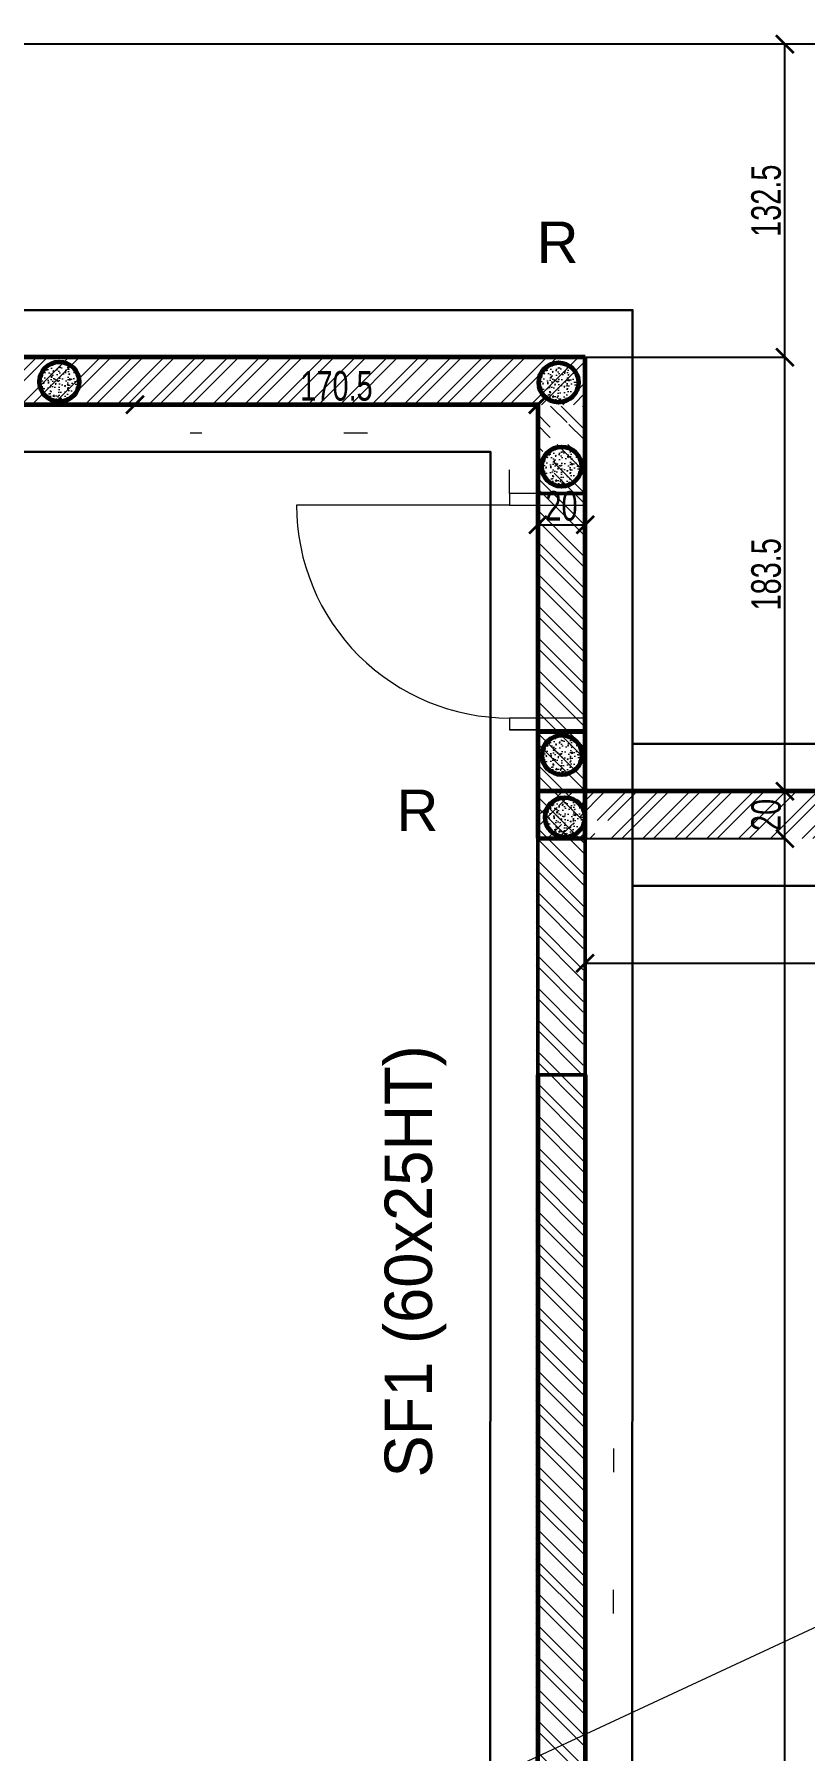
# Model space of a CAD drawing. Header units: metres. Extents: x -12536 to 12621, y -17191 to 9596.
# Drawn here: x -4805 to -4479, y 6895 to 7621 of the extents above; entities that cross this region are included whole.
import ezdxf

# ---------------------------------------------------------------- set-up
doc = ezdxf.new("R2010")
doc.units = ezdxf.units.M
doc.header["$MEASUREMENT"] = 0
doc.header["$PDMODE"] = 2
doc.header["$PDSIZE"] = 0.25
doc.linetypes.add('ACAD_ISO09W100', pattern=[45, 24, -3, 6, -3, 6, -3])
for name, color, linetype, lineweight in [('B-COT', 1, 'Continuous', 18), ('B-HAC', 8, 'Continuous', 9), ('B-HACH', 8, 'Continuous', 9), ('B-TEXT-NIVEAU', 3, 'Continuous', 20), ('B-TITRE POTEAUX', 7, 'Continuous', 60), ('B-VOILE-BA', 7, 'Continuous', 60)]:
    doc.layers.add(name, color=color, linetype=linetype, lineweight=lineweight)
for name, color, linetype in [('B-HATCH-RELEVE', 7, 'Continuous'), ('Calque commun', 7, 'Continuous'), ('Layer7', 7, 'Continuous')]:
    doc.layers.add(name, color=color, linetype=linetype)
doc.styles.add('Arial', font='arial.ttf', dxfattribs={"height": 0.128})
doc.styles.add('Century Gothic4', font='GOTHIC.TTF', dxfattribs={"height": 0.4})
doc.styles.add('TEXTE', font='arial.ttf', dxfattribs={"width": 0.7})
doc.dimstyles.new('COT 50', dxfattribs={"dimscale": 0.05, "dimtxt": 250, "dimasz": 150, "dimexe": 1, "dimexo": 2, "dimgap": 30, "dimtad": 1, "dimdec": 1, "dimrnd": 0.5, "dimzin": 12, "dimdsep": 46, "dimtxsty": 'TEXTE', "dimblk1": 'ARCHTICK', "dimblk2": 'ARCHTICK', "dimsah": 1, "dimcen": 0, "dimdle": 1.5, "dimclrd": 1, "dimclre": 1, "dimclrt": 3, "dimadec": 0, "dimazin": 0, "dimtfac": 1, "dimtdec": 1, "dimtmove": 0, "dimatfit": 3, "dimldrblk": 'ARCHTICK', "dimfxl": 1, "dimtolj": 1, "dimtzin": 0, "dimarcsym": 0})

# ---------------------------------------------------------------- blocks, each defined once
blk = doc.blocks.new('_ArchTick')
at = {"color": 0, "linetype": 'ByBlock', "const_width": 0.15}
blk.add_lwpolyline([(-0.5, -0.5), (0.5, 0.5)], dxfattribs=at)
blk = doc.blocks.new('*D848')
at = {"layer": 'B-HATCH-RELEVE', "color": 1, "lineweight": -2, "transparency": 16777216}
for p, q in [((-3951.86, 7616.74), (-5395.83, 7616.74)), ((-5395.78, 7484.2), (-5395.78, 7616.81)), ((-5231.86, 7484.28), (-5395.83, 7484.28))]:
    blk.add_line(p, q, dxfattribs=at)
at = {"layer": 'Defpoints', "color": 0, "transparency": 16777216}
for p in [(-5395.78, 7616.74), (-3951.76, 7616.74), (-5231.76, 7484.28)]:
    blk.add_point(p, dxfattribs=at)
at = {"layer": 'B-HATCH-RELEVE', "color": 1, "lineweight": -2, "transparency": 16777216, "xscale": 7.5, "yscale": 7.5, "zscale": 7.5}
for p, rotation in [((-5395.78, 7616.74), 90), ((-5395.78, 7484.28), 270)]:
    blk.add_blockref('_ArchTick', p, dxfattribs=dict(at, rotation=rotation))
at = {"layer": 'B-HATCH-RELEVE', "color": 3, "transparency": 16777216, "insert": (-5403.67, 7550.51), "char_height": 12.5, "attachment_point": 5, "rotation": 90, "style": 'TEXTE'}
blk.add_mtext('\\A1;132.5', dxfattribs=at)
blk = doc.blocks.new('*D849')
at = {"layer": 'B-HATCH-RELEVE', "color": 1, "lineweight": -2, "transparency": 16777216}
for p, q in [((-4571.66, 7280.74), (-4487.29, 7280.74)), ((-4487.34, 6420.66), (-4487.34, 7280.81)), ((-4571.66, 6420.74), (-4487.29, 6420.74))]:
    blk.add_line(p, q, dxfattribs=at)
at = {"layer": 'Defpoints', "color": 0, "transparency": 16777216}
for p in [(-4571.76, 7280.74), (-4487.34, 7280.74), (-4571.76, 6420.74)]:
    blk.add_point(p, dxfattribs=at)
at = {"layer": 'B-HATCH-RELEVE', "color": 1, "lineweight": -2, "transparency": 16777216, "xscale": 7.5, "yscale": 7.5, "zscale": 7.5}
for p, rotation in [((-4487.34, 7280.74), 90), ((-4487.34, 6420.74), 270)]:
    blk.add_blockref('_ArchTick', p, dxfattribs=dict(at, rotation=rotation))
at = {"layer": 'B-HATCH-RELEVE', "color": 3, "transparency": 16777216, "insert": (-4495.22, 6850.74), "char_height": 12.5, "attachment_point": 5, "rotation": 90, "style": 'TEXTE'}
blk.add_mtext('\\A1;860', dxfattribs=at)
blk = doc.blocks.new('*D850')
at = {"layer": 'B-HATCH-RELEVE', "color": 1, "lineweight": -2, "transparency": 16777216}
for p, q in [((-4571.66, 7300.74), (-4487.29, 7300.74)), ((-4487.34, 7280.66), (-4487.34, 7300.81)), ((-4571.66, 7280.74), (-4487.29, 7280.74))]:
    blk.add_line(p, q, dxfattribs=at)
at = {"layer": 'Defpoints', "color": 0, "transparency": 16777216}
for p in [(-4571.76, 7300.74), (-4487.34, 7300.74), (-4571.76, 7280.74)]:
    blk.add_point(p, dxfattribs=at)
at = {"layer": 'B-HATCH-RELEVE', "color": 1, "lineweight": -2, "transparency": 16777216, "xscale": 7.5, "yscale": 7.5, "zscale": 7.5}
for p, rotation in [((-4487.34, 7300.74), 90), ((-4487.34, 7280.74), 270)]:
    blk.add_blockref('_ArchTick', p, dxfattribs=dict(at, rotation=rotation))
at = {"layer": 'B-HATCH-RELEVE', "color": 3, "transparency": 16777216, "insert": (-4495.22, 7290.74), "char_height": 12.5, "attachment_point": 5, "rotation": 90, "style": 'TEXTE'}
blk.add_mtext('\\A1;20', dxfattribs=at)
blk = doc.blocks.new('*D851')
at = {"layer": 'B-HATCH-RELEVE', "color": 1, "lineweight": -2, "transparency": 16777216}
for p, q in [((-4571.66, 7484.28), (-4487.29, 7484.28)), ((-4487.34, 7300.66), (-4487.34, 7484.35)), ((-4571.66, 7300.74), (-4487.29, 7300.74))]:
    blk.add_line(p, q, dxfattribs=at)
at = {"layer": 'Defpoints', "color": 0, "transparency": 16777216}
for p in [(-4571.76, 7484.28), (-4487.34, 7484.28), (-4571.76, 7300.74)]:
    blk.add_point(p, dxfattribs=at)
at = {"layer": 'B-HATCH-RELEVE', "color": 1, "lineweight": -2, "transparency": 16777216, "xscale": 7.5, "yscale": 7.5, "zscale": 7.5}
for p, rotation in [((-4487.34, 7484.28), 90), ((-4487.34, 7300.74), 270)]:
    blk.add_blockref('_ArchTick', p, dxfattribs=dict(at, rotation=rotation))
at = {"layer": 'B-HATCH-RELEVE', "color": 3, "transparency": 16777216, "insert": (-4495.23, 7392.51), "char_height": 12.5, "attachment_point": 5, "rotation": 90, "style": 'TEXTE'}
blk.add_mtext('\\A1;183.5', dxfattribs=at)
blk = doc.blocks.new('*D852')
at = {"layer": 'B-HATCH-RELEVE', "color": 1, "lineweight": -2, "transparency": 16777216}
for p, q in [((-4487.44, 7616.74), (-4487.39, 7616.74)), ((-4487.34, 7484.2), (-4487.34, 7616.81)), ((-4571.66, 7484.28), (-4487.29, 7484.28))]:
    blk.add_line(p, q, dxfattribs=at)
at = {"layer": 'Defpoints', "color": 0, "transparency": 16777216}
for p in [(-4487.34, 7616.74), (-4487.34, 7616.74), (-4571.76, 7484.28)]:
    blk.add_point(p, dxfattribs=at)
at = {"layer": 'B-HATCH-RELEVE', "color": 1, "lineweight": -2, "transparency": 16777216, "xscale": 7.5, "yscale": 7.5, "zscale": 7.5}
for p, rotation in [((-4487.34, 7616.74), 90), ((-4487.34, 7484.28), 270)]:
    blk.add_blockref('_ArchTick', p, dxfattribs=dict(at, rotation=rotation))
at = {"layer": 'B-HATCH-RELEVE', "color": 3, "transparency": 16777216, "insert": (-4495.23, 7550.51), "char_height": 12.5, "attachment_point": 5, "rotation": 90, "style": 'TEXTE'}
blk.add_mtext('\\A1;132.5', dxfattribs=at)
blk = doc.blocks.new('@PRES_1_$$_1-20')
at = {"layer": 'Calque commun', "color": 5, "linetype": 'Continuous', "lineweight": 5}
blk.add_line((0.05, 0.32), (0.05, 1.22), dxfattribs=at)
at = {"layer": 'Calque commun', "color": 5, "linetype": 'Continuous', "lineweight": 5, "flags": 128}
blk.add_lwpolyline([(0.05, 1.22, -0.414214), (0.95, 0.32)], format="xyb", dxfattribs=at)
at = {"layer": 'Calque commun', "color": 5, "linetype": 'Continuous', "lineweight": 5}
mesh = blk.add_polyface(dxfattribs=at)
corners = [(0, 0), (0, 0.32), (0.05, 0.32), (0.05, 0)]
mesh.append_faces([[corners[k] for k in face] for face in [(0, 1, 2, 3)]], dxfattribs={"color": 5})
mesh = blk.add_polyface(dxfattribs=at)
corners = [(0.95, 0), (0.95, 0.32), (1, 0.32), (1, 0)]
mesh.append_faces([[corners[k] for k in face] for face in [(0, 1, 2, 3)]], dxfattribs={"color": 5})
blk = doc.blocks.new('@PRES_1_$$_1-21')
at = {"layer": 'Calque commun', "color": 0, "linetype": 'ByBlock', "lineweight": -2}
blk.add_line((0, 0), (0, 0.32), dxfattribs=at)
blk = doc.blocks.new('@PRES_1_$$_1-22')
at = {"layer": 'Calque commun', "color": 0, "linetype": 'ByBlock', "lineweight": -2}
blk.add_line((0, 0), (0, 0.32), dxfattribs=at)
blk = doc.blocks.new('INTER_2D_COMB8')
at = {"layer": 'Layer7', "color": 0, "linetype": 'ByBlock', "lineweight": -2}
blk.add_blockref('@PRES_1_$$_1-20', (0, 0), dxfattribs=at)
at = {"layer": 'Layer7', "color": 7, "linetype": 'Continuous', "lineweight": 5}
blk.add_blockref('@PRES_1_$$_1-21', (0, 0), dxfattribs=at)
at = {"layer": 'Layer7', "color": 7, "linetype": 'Continuous', "lineweight": 5, "extrusion": (0, 0, -1), "xscale": -1, "yscale": -1, "zscale": -1, "rotation": 180}
blk.add_blockref('@PRES_1_$$_1-22', (-1, 0), dxfattribs=at)
blk = doc.blocks.new('PLACED_COMB8')
at = {"layer": 'Layer7', "color": 0, "linetype": 'ByBlock', "lineweight": -2}
blk.add_blockref('INTER_2D_COMB8', (0, 0), dxfattribs=at)
blk = doc.blocks.new('*D1018')
at = {"layer": 'B-HATCH-RELEVE', "color": 1, "linetype": 'ByBlock', "lineweight": -2, "transparency": 16777216}
for p, q in [((-4762.1, 7464.25), (-4591.69, 7464.25)), ((-4762.03, 7464.25), (-4762.03, 7464.2)), ((-4591.76, 7464.25), (-4591.76, 7464.3))]:
    blk.add_line(p, q, dxfattribs=at)
at = {"layer": 'Defpoints', "color": 0, "transparency": 16777216}
for p in [(-4762.03, 7464.28), (-4591.76, 7464.25), (-4591.76, 7464.25)]:
    blk.add_point(p, dxfattribs=at)
at = {"layer": 'B-HATCH-RELEVE', "color": 1, "lineweight": -2, "transparency": 16777216, "xscale": 7.5, "yscale": 7.5, "zscale": 7.5, "rotation": 180}
blk.add_blockref('_ArchTick', (-4762.03, 7464.25), dxfattribs=at)
at = {"layer": 'B-HATCH-RELEVE', "color": 1, "lineweight": -2, "transparency": 16777216, "xscale": 7.5, "yscale": 7.5, "zscale": 7.5}
blk.add_blockref('_ArchTick', (-4591.76, 7464.25), dxfattribs=at)
at = {"layer": 'B-HATCH-RELEVE', "color": 3, "transparency": 16777216, "insert": (-4676.89, 7472.13), "char_height": 12.5, "attachment_point": 5, "style": 'TEXTE'}
blk.add_mtext('\\A1;170.5', dxfattribs=at)
blk = doc.blocks.new('*D1019')
at = {"layer": 'B-HATCH-RELEVE', "color": 1, "linetype": 'ByBlock', "lineweight": -2, "transparency": 16777216}
for p, q in [((-4591.84, 7413.47), (-4571.69, 7413.47)), ((-4591.77, 7413.48), (-4591.77, 7413.42)), ((-4571.76, 7413.47), (-4571.76, 7413.52))]:
    blk.add_line(p, q, dxfattribs=at)
at = {"layer": 'Defpoints', "color": 0, "transparency": 16777216}
for p in [(-4591.77, 7414), (-4571.76, 7413.47), (-4571.76, 7228.77)]:
    blk.add_point(p, dxfattribs=at)
at = {"layer": 'B-HATCH-RELEVE', "color": 1, "lineweight": -2, "transparency": 16777216, "xscale": 7.5, "yscale": 7.5, "zscale": 7.5, "rotation": 180}
blk.add_blockref('_ArchTick', (-4591.77, 7413.47), dxfattribs=at)
at = {"layer": 'B-HATCH-RELEVE', "color": 1, "lineweight": -2, "transparency": 16777216, "xscale": 7.5, "yscale": 7.5, "zscale": 7.5}
blk.add_blockref('_ArchTick', (-4571.76, 7413.47), dxfattribs=at)
at = {"layer": 'B-HATCH-RELEVE', "color": 3, "transparency": 16777216, "insert": (-4581.77, 7421.35), "char_height": 12.5, "attachment_point": 5, "style": 'TEXTE'}
blk.add_mtext('\\A1;20', dxfattribs=at)
blk = doc.blocks.new('*D1020')
at = {"layer": 'B-HATCH-RELEVE', "color": 1, "linetype": 'ByBlock', "lineweight": -2, "transparency": 16777216}
for p, q in [((-4571.84, 7228.01), (-3951.69, 7228.01)), ((-4571.76, 7228.01), (-4571.76, 7227.96)), ((-3951.76, 7228.01), (-3951.76, 7228.06))]:
    blk.add_line(p, q, dxfattribs=at)
at = {"layer": 'Defpoints', "color": 0, "transparency": 16777216}
for p in [(-4571.76, 7228.77), (-3951.76, 7228.01), (-3951.76, 7228.01)]:
    blk.add_point(p, dxfattribs=at)
at = {"layer": 'B-HATCH-RELEVE', "color": 1, "lineweight": -2, "transparency": 16777216, "xscale": 7.5, "yscale": 7.5, "zscale": 7.5, "rotation": 180}
blk.add_blockref('_ArchTick', (-4571.76, 7228.01), dxfattribs=at)
at = {"layer": 'B-HATCH-RELEVE', "color": 1, "lineweight": -2, "transparency": 16777216, "xscale": 7.5, "yscale": 7.5, "zscale": 7.5}
blk.add_blockref('_ArchTick', (-3951.76, 7228.01), dxfattribs=at)
at = {"layer": 'B-HATCH-RELEVE', "color": 3, "transparency": 16777216, "insert": (-4261.76, 7235.89), "char_height": 12.5, "attachment_point": 5, "style": 'TEXTE'}
blk.add_mtext('\\A1;620', dxfattribs=at)

msp = doc.modelspace()

# ---------------------------------------------------------------- hatches: boundary and pattern name
at = {"layer": 'B-HAC'}
h = msp.add_hatch(dxfattribs=at)
h.set_pattern_fill('ANSI32', color=256)
h.set_pattern_definition([(45, (-68113.306, 99568.958), (-6.7351921, 6.7351921), []), (45, (-68108.816, 99568.958), (-6.7351921, 6.7351921), [])])
h.paths.add_polyline_path([(-5230.605, 7484.286), (-4571.762, 7484.21), (-4571.762, 7464.21), (-5230.605, 7464.286)])
h.paths.add_polyline_path([(-5211.443, 7466.372), (-5211.368, 7471.88), (-5201.025, 7471.88), (-5201.1, 7466.372)], flags=16)
h.paths.add_polyline_path([(-5223.6, 7470.281), (-5223.645, 7478.114), (-5214.373, 7478.14), (-5214.328, 7470.307)], flags=16)
h = msp.add_hatch(dxfattribs=at)
h.set_pattern_fill('ANSI32', color=256, angle=-90)
h.set_pattern_definition([(315, (87512.149, 70346.331), (6.7351921, 6.7351921), []), (315, (87512.149, 70341.84), (6.7351921, 6.7351921), [])])
h.paths.add_polyline_path([(-4572.522, 7463.629), (-4572.598, 6421.073), (-4592.598, 6421.073), (-4592.522, 7463.629)])
h.paths.add_polyline_path([(-4590.436, 7444.467), (-4584.928, 7444.393), (-4584.928, 7434.049), (-4590.436, 7434.124)], flags=16)
h.paths.add_polyline_path([(-4586.527, 7456.625), (-4578.694, 7456.669), (-4578.668, 7447.397), (-4586.501, 7447.353)], flags=16)
h = msp.add_hatch(dxfattribs=at)
h.set_pattern_fill('ANSI32', color=256)
h.set_pattern_definition([(45, (-67473.308, 99385.418), (-6.7351921, 6.7351921), []), (45, (-67468.818, 99385.418), (-6.7351921, 6.7351921), [])])
h.paths.add_polyline_path([(-4590.607, 7300.747), (-3931.764, 7300.671), (-3931.764, 7280.671), (-4590.607, 7280.747)])
h.paths.add_polyline_path([(-4571.445, 7282.833), (-4571.371, 7288.341), (-4561.027, 7288.341), (-4561.102, 7282.833)], flags=16)
h.paths.add_polyline_path([(-4583.602, 7286.742), (-4583.647, 7294.575), (-4574.375, 7294.601), (-4574.33, 7286.768)], flags=16)
at = {"layer": 'B-HACH', "ltscale": 0.225}
h = msp.add_hatch(dxfattribs=at)
h.set_pattern_fill('AR-CONC', color=256, scale=0.028, style=0)
h.set_pattern_definition([(50, (3140.5437, 18810.4024), (5.1011707, -0.4462944), [0.5334, -5.8674]), (355, (3140.544, 18810.4024), (-0.9867991, 5.349586), [0.42672, -4.69392]), (100.451, (3140.969, 18810.365), (4.11439, 4.9032673), [0.45332, -4.98652]), (46.1842, (3140.544, 18811.825), (7.5902131, -1.1771852), [0.8001, -8.8011]), (96.6356, (3141.176, 18811.727), (6.6473186, 6.9279156), [0.67998, -7.47978]), (351.184, (3140.544, 18811.825), (6.647329, 6.9279033), [0.64008, -7.04088]), (21, (3141.255, 18811.469), (4.2452166, -2.8634345), [0.5334, -5.8674]), (326, (3141.255, 18811.469), (1.7304568, 5.157263), [0.42672, -4.69392]), (71.4514, (3141.6087, 18811.2306), (5.9756617, 2.29384), [0.45332, -4.98652]), (37.5, (3140.5437, 18810.4024), (0.0864809, 2.3675411), [0, -4.637024, 0, -4.76504, 0, -4.7117]), (7.5, (3140.5437, 18810.4024), (1.87095055, 2.8050561), [0, -2.716784, 0, -4.530344, 0, -1.79578]), (327.5, (3138.9578, 18810.4024), (3.79653666, -0.16040483), [0, -1.778, 0, -5.54736, 0, -7.36092]), (317.5, (3138.2466, 18810.4024), (4.1476171, 0.71194175), [0, -2.3114, 0, -3.684016, 0, -5.22732])])
h.paths.add_polyline_path([(-4785.643, 7473.939, 1), (-4802.443, 7473.939, 1)])
h = msp.add_hatch(dxfattribs=at)
h.set_pattern_fill('AR-CONC', color=256, scale=0.028, style=0)
h.set_pattern_definition([(50, (3351.589, 18810.1), (5.1011707, -0.4462944), [0.5334, -5.8674]), (355, (3351.589, 18810.1), (-0.9867991, 5.349586), [0.42672, -4.69392]), (100.451, (3352.0143, 18810.063), (4.11439, 4.9032673), [0.45332, -4.98652]), (46.1842, (3351.589, 18811.5225), (7.5902131, -1.1771852), [0.8001, -8.8011]), (96.6356, (3352.222, 18811.4244), (6.6473186, 6.9279156), [0.67998, -7.47978]), (351.184, (3351.589, 18811.5225), (6.647329, 6.9279033), [0.64008, -7.04088]), (21, (3352.3004, 18811.167), (4.2452166, -2.8634345), [0.5334, -5.8674]), (326, (3352.3004, 18811.167), (1.7304568, 5.157263), [0.42672, -4.69392]), (71.4514, (3352.654, 18810.9283), (5.9756617, 2.29384), [0.45332, -4.98652]), (37.5, (3351.5892, 18810.1001), (0.0864809, 2.3675411), [0, -4.637024, 0, -4.76504, 0, -4.7117]), (7.5, (3351.5892, 18810.1), (1.87095055, 2.8050561), [0, -2.716784, 0, -4.530344, 0, -1.79578]), (327.5, (3350.0032, 18810.1001), (3.79653666, -0.16040483), [0, -1.778, 0, -5.54736, 0, -7.36092]), (317.5, (3349.292, 18810.1), (4.1476171, 0.71194175), [0, -2.3114, 0, -3.684016, 0, -5.22732])])
h.paths.add_polyline_path([(-4574.598, 7473.637, 1), (-4591.398, 7473.637, 1)])
h = msp.add_hatch(dxfattribs=at)
h.set_pattern_fill('AR-CONC', color=256, scale=0.028, style=0)
h.set_pattern_definition([(50, (3352.865, 18774.551), (5.1011707, -0.4462944), [0.5334, -5.8674]), (355, (3352.865, 18774.551), (-0.9867991, 5.349586), [0.42672, -4.69392]), (100.451, (3353.29, 18774.5137), (4.11439, 4.9032673), [0.45332, -4.98652]), (46.1842, (3352.865, 18775.973), (7.5902131, -1.1771852), [0.8001, -8.8011]), (96.6356, (3353.4976, 18775.875), (6.6473186, 6.9279156), [0.67998, -7.47978]), (351.184, (3352.865, 18775.973), (6.647329, 6.9279033), [0.64008, -7.04088]), (21, (3353.5763, 18775.6177), (4.2452166, -2.8634345), [0.5334, -5.8674]), (326, (3353.5763, 18775.6177), (1.7304568, 5.157263), [0.42672, -4.69392]), (71.4514, (3353.93, 18775.379), (5.9756617, 2.29384), [0.45332, -4.98652]), (37.5, (3352.865, 18774.5509), (0.0864809, 2.3675411), [0, -4.637024, 0, -4.76504, 0, -4.7117]), (7.5, (3352.865, 18774.5509), (1.87095055, 2.8050561), [0, -2.716784, 0, -4.530344, 0, -1.79578]), (327.5, (3351.2791, 18774.5509), (3.79653666, -0.16040483), [0, -1.778, 0, -5.54736, 0, -7.36092]), (317.5, (3350.568, 18774.551), (4.1476171, 0.71194175), [0, -2.3114, 0, -3.684016, 0, -5.22732])])
h.paths.add_polyline_path([(-4573.322, 7438.088, 1), (-4590.122, 7438.088, 1)])
h = msp.add_hatch(dxfattribs=at)
h.set_pattern_fill('AR-CONC', color=256, scale=0.028, style=0)
h.set_pattern_definition([(50, (3352.982, 18652.5526), (5.1011707, -0.4462944), [0.5334, -5.8674]), (355, (3352.982, 18652.5526), (-0.9867991, 5.349586), [0.42672, -4.69392]), (100.451, (3353.407, 18652.5154), (4.11439, 4.9032673), [0.45332, -4.98652]), (46.1842, (3352.982, 18653.975), (7.5902131, -1.1771852), [0.8001, -8.8011]), (96.6356, (3353.6145, 18653.877), (6.6473186, 6.9279156), [0.67998, -7.47978]), (351.184, (3352.982, 18653.975), (6.647329, 6.9279033), [0.64008, -7.04088]), (21, (3353.693, 18653.6194), (4.2452166, -2.8634345), [0.5334, -5.8674]), (326, (3353.693, 18653.6194), (1.7304568, 5.157263), [0.42672, -4.69392]), (71.4514, (3354.047, 18653.3807), (5.9756617, 2.29384), [0.45332, -4.98652]), (37.5, (3352.982, 18652.5526), (0.0864809, 2.3675411), [0, -4.637024, 0, -4.76504, 0, -4.7117]), (7.5, (3352.982, 18652.5526), (1.87095055, 2.8050561), [0, -2.716784, 0, -4.530344, 0, -1.79578]), (327.5, (3351.396, 18652.5526), (3.79653666, -0.16040483), [0, -1.778, 0, -5.54736, 0, -7.36092]), (317.5, (3350.6848, 18652.5526), (4.1476171, 0.71194175), [0, -2.3114, 0, -3.684016, 0, -5.22732])])
h.paths.add_polyline_path([(-4573.205, 7316.089, 1), (-4590.005, 7316.089, 1)])
h = msp.add_hatch(dxfattribs=at)
h.set_pattern_fill('AR-CONC', color=256, scale=0.028, style=0)
h.set_pattern_definition([(50, (3354.253, 18626.2174), (5.1011707, -0.4462944), [0.5334, -5.8674]), (355, (3354.253, 18626.2174), (-0.9867991, 5.349586), [0.42672, -4.69392]), (100.451, (3354.6783, 18626.18), (4.11439, 4.9032673), [0.45332, -4.98652]), (46.1842, (3354.253, 18627.64), (7.5902131, -1.1771852), [0.8001, -8.8011]), (96.6356, (3354.886, 18627.542), (6.6473186, 6.9279156), [0.67998, -7.47978]), (351.184, (3354.253, 18627.64), (6.647329, 6.9279033), [0.64008, -7.04088]), (21, (3354.9644, 18627.284), (4.2452166, -2.8634345), [0.5334, -5.8674]), (326, (3354.9644, 18627.284), (1.7304568, 5.157263), [0.42672, -4.69392]), (71.4514, (3355.318, 18627.0456), (5.9756617, 2.29384), [0.45332, -4.98652]), (37.5, (3354.2532, 18626.2174), (0.0864809, 2.3675411), [0, -4.637024, 0, -4.76504, 0, -4.7117]), (7.5, (3354.2532, 18626.2174), (1.87095055, 2.8050561), [0, -2.716784, 0, -4.530344, 0, -1.79578]), (327.5, (3352.6672, 18626.2174), (3.79653666, -0.16040483), [0, -1.778, 0, -5.54736, 0, -7.36092]), (317.5, (3351.956, 18626.2174), (4.1476171, 0.71194175), [0, -2.3114, 0, -3.684016, 0, -5.22732])])
h.paths.add_polyline_path([(-4571.934, 7289.754, 1), (-4588.734, 7289.754, 1)])

# ---------------------------------------------------------------- linework, layer by layer
at = {"layer": 'B-COT', "color": 6, "linetype": 'ACAD_ISO09W100', "lineweight": 50}
msp.add_lwpolyline([(-4591.761, 7426.737), (-4571.762, 7426.737), (-4571.762, 7325.738), (-4591.761, 7325.738)], close=True, dxfattribs=at)
at = {"layer": 'B-COT', "color": 3, "linetype": 'Continuous', "lineweight": 50}
msp.add_lwpolyline([(-4591.762, 7280.865), (-4571.759, 7280.715), (-4571.775, 7180.869), (-4591.806, 7180.852)], close=True, dxfattribs=at)
at = {"layer": 'B-TEXT-NIVEAU', "color": 6}
msp.add_line((-5211.761, 6604.276), (-4353.564, 7003.436, -34.014), dxfattribs=at)
at = {"layer": 'B-VOILE-BA', "color": 2, "lineweight": 30}
for p, q in [((-4551.782, 7320.752), (-3971.761, 7320.751)), ((-4551.791, 7260.801), (-3971.762, 7260.727))]:
    msp.add_line(p, q, dxfattribs=at)
for points in [[(-5251.759, 7504.277), (-4551.755, 7504.277), (-4551.895, 6564.25), (-5251.761, 6564.278)], [(-5191.759, 7444.277), (-4611.764, 7444.277), (-4611.886, 6624.252), (-5191.761, 6624.276)]]:
    msp.add_lwpolyline(points, close=True, dxfattribs=at)
at = {"layer": 'B-VOILE-BA'}
for points in [[(-4591.803, 7180.854), (-4591.889, 6604.251), (-5211.761, 6604.276), (-5211.759, 7464.277)], [(-5211.759, 7464.277), (-4591.761, 7464.277), (-4591.788, 7280.854)]]:
    msp.add_lwpolyline(points, dxfattribs=at)
msp.add_polyline3d([(-4571.762, 7180.854, 0), (-4571.762, 6420.737, 0), (-4411.762, 6420.737, 0), (-4411.762, 6400.738, 0)], dxfattribs=at)
for centre in [(-4794.043, 7473.939), (-4582.998, 7473.637), (-4581.722, 7438.088), (-4581.605, 7316.089), (-4580.334, 7289.754)]:
    msp.add_circle(centre, 8.4, dxfattribs=at)
for points, invisible_edges in [([(-4591.761, 7300.738), (-5231.761, 7484.277), (-5231.761, 6584.277)], 13), ([(-4571.762, 7484.277), (-5231.761, 7484.277), (-4591.761, 7300.738)], 14), ([(-4571.762, 7280.715), (-4571.762, 7484.277), (-4591.761, 7280.868)], 2), ([(-4591.761, 7300.738), (-5231.761, 6584.277), (-4591.761, 6584.277)], 13), ([(-3951.762, 7300.738), (-4591.761, 7300.738), (-3931.762, 6716.738)], 14), ([(-4591.761, 7300.738), (-4591.761, 6584.277), (-3931.762, 6716.738)], 15)]:
    msp.add_3dface(points, dxfattribs=dict(at, invisible_edges=invisible_edges))
at = {"layer": 'Calque commun', "color": 12, "linetype": 'Continuous', "lineweight": 20}
for p, q in [((-4591.761, 7464.252), (-4806.76, 7464.277)), ((-4591.761, 7426.737), (-4591.761, 7464.252)), ((-4571.762, 7426.737), (-4591.761, 7426.737)), ((-4591.761, 6604.251), (-4591.761, 7325.738)), ((-4591.761, 7325.738), (-4571.762, 7325.738))]:
    msp.add_line(p, q, dxfattribs=at)
at = {"layer": 'Calque commun', "color": 15, "linetype": 'Continuous', "lineweight": 20}
msp.add_line((-4733.762, 7452.257), (-4738.762, 7452.257), dxfattribs=at)
at = {"layer": 'Calque commun', "color": 16, "linetype": 'Continuous', "lineweight": 20}
for p, q in [((-4673.762, 7452.276), (-4663.762, 7452.276)), ((-4603.762, 7426.737), (-4603.762, 7436.738)), ((-4559.76, 7022.737), (-4559.76, 7012.737)), ((-4559.76, 6952.963), (-4559.76, 6962.963))]:
    msp.add_line(p, q, dxfattribs=at)

# ---------------------------------------------------------------- block references
at = {"layer": 'Calque commun', "color": 0, "linetype": 'ByBlock', "lineweight": -2, "extrusion": (0, 0, -1), "xscale": -100, "yscale": -100, "zscale": -100, "rotation": 90}
msp.add_blockref('PLACED_COMB8', (4571.762, 7426.737), dxfattribs=at)

# ---------------------------------------------------------------- texts
at = {"layer": 'B-TITRE POTEAUX', "style": 'Arial'}
for p in [(-4592.233, 7524.207, -34.014), (-4651.47, 7283.949, -34.014)]:
    msp.add_text('R', height=17.5, dxfattribs=at).set_placement(p)
at = {"layer": 'B-VOILE-BA', "style": 'Century Gothic4'}
msp.add_text('SF1 (60x25HT)', height=20, rotation=90, dxfattribs=at).set_placement((-4636.532, 7010.523))

# ---------------------------------------------------------------- dimensions: what is measured, and where the dimension line sits
at = {"layer": 'B-HATCH-RELEVE'}
for base, p1, p2, picture, middle in [((-5395.779, 7616.738), (-5231.761, 7484.277), (-3951.762, 7616.738), '*D848', (-5403.666, 7550.507)), ((-4487.341, 7616.738), (-4571.762, 7484.277), (-4487.341, 7616.738), '*D852', (-4495.228, 7550.507)), ((-4487.341, 7484.277), (-4571.762, 7300.738), (-4571.762, 7484.277), '*D851', (-4495.228, 7392.507)), ((-4487.341, 7300.738), (-4571.762, 7280.738), (-4571.762, 7300.738), '*D850', (-4495.223, 7290.738))]:
    dim = msp.add_linear_dim(base=base, p1=p1, p2=p2, angle=90, dimstyle='COT 50', override={"dimtmove": 1}, dxfattribs=at)
    dim.commit()
    dim.dimension.update_dxf_attribs({"geometry": picture, "text_midpoint": middle})
for base, p1, p2, override, picture, middle in [((-4591.761, 7464.252), (-4762.027, 7464.277), (-4591.761, 7464.252), {"dimfxl": 0.1, "dimfxlon": 1, "dimarcsym": 2}, '*D1018', (-4676.894, 7472.134)), ((-4571.762, 7413.471), (-4591.769, 7414), (-4571.762, 7228.771), {"dimtmove": 1, "dimfxl": 0.1, "dimfxlon": 1, "dimarcsym": 2}, '*D1019', (-4581.765, 7421.353)), ((-3951.762, 7228.01), (-4571.762, 7228.771), (-3951.762, 7228.01), {"dimtmove": 1, "dimfxl": 0.1, "dimfxlon": 1, "dimarcsym": 2}, '*D1020', (-4261.762, 7235.892))]:
    dim = msp.add_linear_dim(base=base, p1=p1, p2=p2, dimstyle='COT 50', override=override, dxfattribs=at)
    dim.commit()
    dim.dimension.update_dxf_attribs({"geometry": picture, "text_midpoint": middle})
dim = msp.add_linear_dim(base=(-4487.341, 7280.738), p1=(-4571.762, 6420.737), p2=(-4571.762, 7280.738), angle=90, dimstyle='COT 50', dxfattribs=at)
dim.commit()
dim.dimension.update_dxf_attribs({"geometry": '*D849', "text_midpoint": (-4495.223, 6850.738)})

doc.saveas('drawing.dxf')
